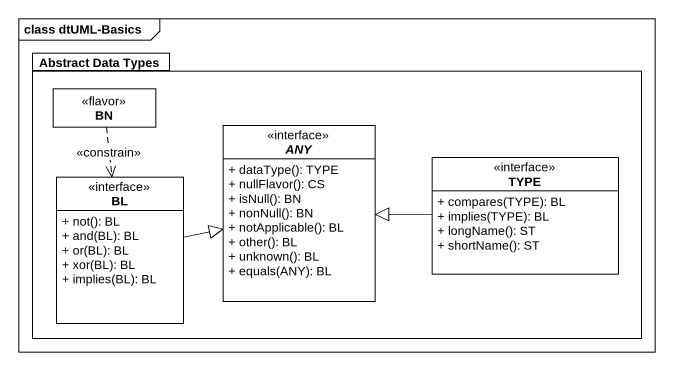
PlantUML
@startuml
mainframe class dtUML-Basics
hide circle
hide empty members
skinparam classAttributeIconSize 0
package "Abstract Data Types" as Abstract_Data_Types #FFFFFF {
  class BN <<flavor>> #FFFFFF
  abstract class ANY <<interface>> #FFFFFF {
    + dataType(): TYPE
    + nullFlavor(): CS
    + isNull(): BN
    + nonNull(): BN
    + notApplicable(): BL
    + other(): BL
    + unknown(): BL
    + equals(ANY): BL
  }
  class TYPE <<interface>> #FFFFFF {
    + compares(TYPE): BL
    + implies(TYPE): BL
    + longName(): ST
    + shortName(): ST
  }
  class BL <<interface>> #FFFFFF {
    + not(): BL
    + and(BL): BL
    + or(BL): BL
    + xor(BL): BL
    + implies(BL): BL
  }
}
BN ..> BL : <<constrain>>
TYPE -left-|> ANY
BL -right-|> ANY
@enduml
